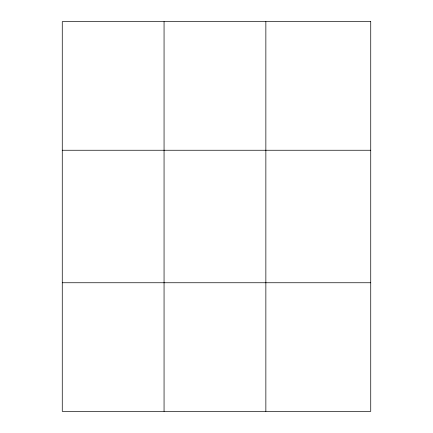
<?xml version="1.0" encoding="UTF-8"?>
<svg xmlns="http://www.w3.org/2000/svg" width="433" height="433" viewBox="0 0 433 433"><rect width="100%" height="100%" fill="white"/><g stroke="black" fill="none" stroke-linecap="round" stroke-linejoin="round"><path stroke-width="0.65" d="M164.058 21.65L164.058 411.35M265.857 21.65L265.857 411.35M62.265 150.251L370.735 150.251M62.265 282.749L370.735 282.749M370.735 21.65L370.735 411.35L62.265 411.35L62.265 21.65L370.735 21.65"/></g></svg>
